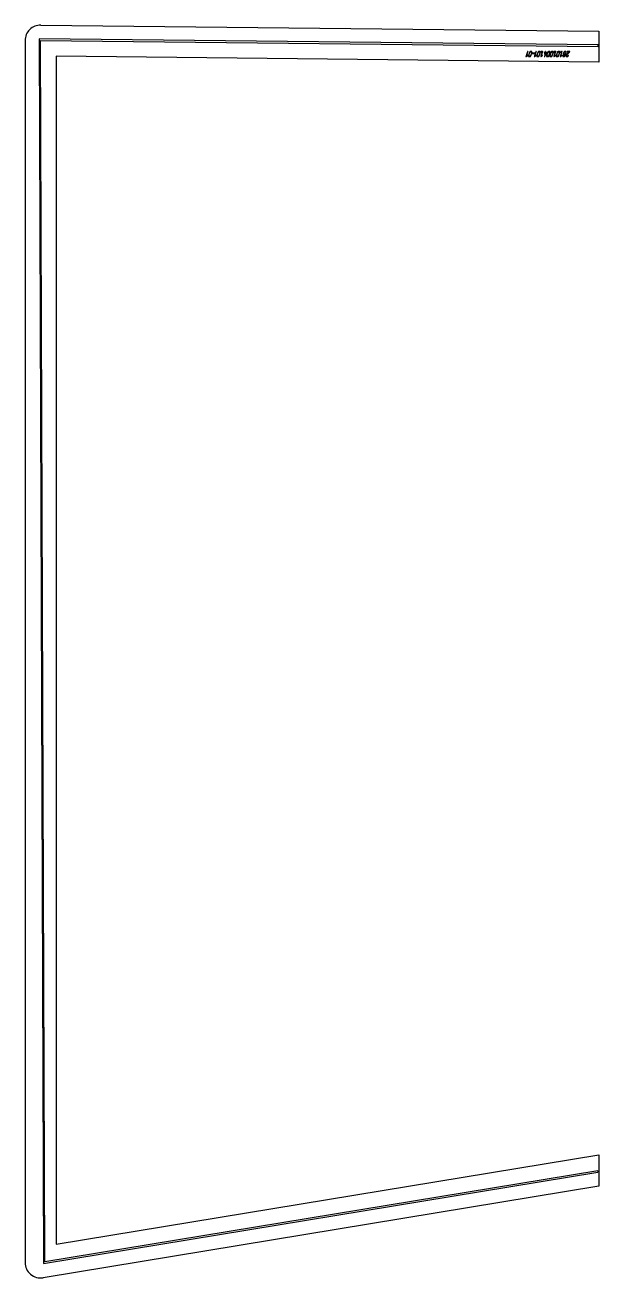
# Model space of a CAD drawing. Header units: millimetres. Extents: x 1180 to 2290, y -64 to 2361.
import ezdxf

# ---------------------------------------------------------------- set-up
doc = ezdxf.new("R2010")
doc.units = ezdxf.units.MM
doc.linetypes.add('K5LT_BASIC', pattern=[0])
doc.layers.add('Engraving', color=7, linetype='Continuous')

msp = doc.modelspace()

# ---------------------------------------------------------------- linework, layer by layer
at = {"color": 143, "linetype": 'K5LT_BASIC', "lineweight": 25, "true_color": 0x33acca}
for p, q in [((1210.5, 2361.3), (2290.2, 2349.7)), ((1180.2, 2331.3), (1180.2, -34.4)), ((2290.2, 2349.7), (2290.2, 2322.7)), ((2290.2, 2322.7), (2290.2, 2319.7)), ((2290.2, 2319.7), (2290.2, 2289.7)), ((2290.2, 2289.7), (1240.2, 2301)), ((1240.2, 2301), (1240.2, 0.9)), ((1240.2, 0.9), (2290.2, 174)), ((2290.2, 174), (2290.2, 140.5)), ((2290.2, 140.5), (2290.2, 113.2)), ((2290.2, 113.2), (1215, -64))]:
    msp.add_line(p, q, dxfattribs=at)
for centre, start, end in [((1210.2, 2331.3), 89.3843, 180), ((1210.2, -34.4), 180, 279.3609)]:
    msp.add_arc(centre, 30, start, end, dxfattribs=at)
at = {"layer": 'Engraving', "color": 143, "linetype": 'K5LT_BASIC', "lineweight": 25, "true_color": 0x33acca}
for p, q in [((1207.2, 2334.4), (1215.6, -36.6)), ((2288.4, 2322.8), (1207.2, 2334.4)), ((1218.6, -33.1), (1210.2, 2331.3)), ((1210.2, 2331.3), (2288.4, 2319.8)), ((2288.4, 2319.8), (2288.4, 2322.8)), ((1215.6, -36.6), (2287.9, 140.2)), ((2287.9, 143.2), (1218.6, -33.1)), ((2287.9, 143.2), (2287.9, 140.2))]:
    msp.add_line(p, q, dxfattribs=at)
for points, knots in [([(2152.1, 2309.8), (2152.1, 2309.9), (2152.3, 2310), (2152.4, 2310.1), (2152.6, 2310.1), (2152.6, 2310.1), (2152.8, 2310), (2152.9, 2309.9), (2152.8, 2309.8), (2151.4, 2305.6), (2149.9, 2301.4), (2151, 2302.1), (2152, 2302.9), (2152.1, 2303), (2152.3, 2303), (2152.4, 2303), (2152.5, 2302.9), (2152.6, 2302.8), (2152.5, 2302.6), (2152.5, 2302.6), (2152.3, 2302.4), (2150.9, 2301.3), (2149.5, 2300.3), (2149.3, 2300.2), (2149.2, 2300.2), (2149, 2300.2), (2149, 2300.3), (2148.9, 2300.4), (2148.9, 2300.5), (2150.5, 2305.1), (2152.1, 2309.8)], [0, 0, 0, 0.181151, 0.181151, 0.343934, 0.343934, 0.472146, 0.472146, 0.625059, 0.625059, 5.39951, 5.39951, 6.773407, 6.773407, 6.936544, 6.936544, 7.074093, 7.074093, 7.217588, 7.217588, 7.383484, 7.383484, 9.302301, 9.302301, 9.462957, 9.462957, 9.596849, 9.596849, 9.739807, 9.739807, 15, 15, 15]), ([(2155.7, 2308), (2156, 2308.9), (2156.8, 2309.5), (2157.7, 2310.1), (2158.6, 2310.1), (2158.9, 2310.1), (2159.3, 2310.1), (2160.1, 2310.1), (2160.5, 2309.5), (2161, 2308.9), (2160.7, 2308), (2159.7, 2305.1), (2158.7, 2302.3), (2158.5, 2301.4), (2157.6, 2300.8), (2156.8, 2300.2), (2155.9, 2300.2), (2155.5, 2300.2), (2155.2, 2300.2), (2154.3, 2300.2), (2153.9, 2300.8), (2153.5, 2301.4), (2153.8, 2302.3), (2154.7, 2305.1), (2155.7, 2308)], [0, 0, 0, 0.846521, 0.846521, 1.674424, 1.674424, 1.989042, 1.989042, 2.637777, 2.637777, 3.338641, 3.338641, 5.996422, 5.996422, 6.83575, 6.83575, 7.667338, 7.667338, 7.981955, 7.981955, 8.645972, 8.645972, 9.342219, 9.342219, 12, 12, 12]), ([(2156.4, 2308), (2155.4, 2305.1), (2154.5, 2302.3), (2154.3, 2301.7), (2154.6, 2301.3), (2154.8, 2300.9), (2155.4, 2300.9), (2155.8, 2300.9), (2156.1, 2300.9), (2156.7, 2300.9), (2157.3, 2301.3), (2157.8, 2301.7), (2158, 2302.3), (2159, 2305.1), (2160, 2308), (2160.2, 2308.6), (2159.9, 2309), (2159.6, 2309.4), (2159, 2309.4), (2158.7, 2309.4), (2158.3, 2309.4), (2157.7, 2309.4), (2157.2, 2309), (2156.6, 2308.6), (2156.4, 2308)], [0, 0, 0, 3.194824, 3.194824, 3.749556, 3.749556, 4.284872, 4.284872, 4.662943, 4.662943, 5.32312, 5.32312, 6.003067, 6.003067, 9.197891, 9.197891, 9.751896, 9.751896, 10.278148, 10.278148, 10.656218, 10.656218, 11.310094, 11.310094, 12, 12, 12]), ([(2161.6, 2306.9), (2163.7, 2306.9), (2165.9, 2306.9), (2166, 2306.9), (2166.1, 2306.8), (2166.2, 2306.7), (2166.1, 2306.6), (2166.1, 2306.5), (2165.9, 2306.3), (2165.8, 2306.2), (2165.6, 2306.2), (2163.5, 2306.2), (2161.4, 2306.2), (2161.2, 2306.2), (2161.2, 2306.3), (2161.1, 2306.4), (2161.1, 2306.6), (2161.2, 2306.7), (2161.3, 2306.8), (2161.4, 2306.9), (2161.6, 2306.9)], [0, 0, 0, 3.94619, 3.94619, 4.18756, 4.18756, 4.430856, 4.430856, 4.683549, 4.683549, 5.009861, 5.009861, 8.956051, 8.956051, 9.181245, 9.181245, 9.415662, 9.415662, 9.694987, 9.694987, 10, 10, 10]), ([(2168.2, 2309.8), (2168.3, 2309.9), (2168.4, 2310), (2168.5, 2310.1), (2168.7, 2310.1), (2168.8, 2310.1), (2168.9, 2310), (2169, 2309.9), (2168.9, 2309.8), (2167.5, 2305.6), (2166.1, 2301.4), (2167.1, 2302.1), (2168.1, 2302.9), (2168.3, 2303), (2168.4, 2303), (2168.6, 2303), (2168.6, 2302.9), (2168.7, 2302.8), (2168.6, 2302.6), (2168.6, 2302.6), (2168.5, 2302.4), (2167, 2301.3), (2165.6, 2300.3), (2165.5, 2300.2), (2165.3, 2300.2), (2165.2, 2300.2), (2165.1, 2300.3), (2165, 2300.4), (2165.1, 2300.5), (2166.7, 2305.1), (2168.2, 2309.8)], [0, 0, 0, 0.181151, 0.181151, 0.343934, 0.343934, 0.472146, 0.472146, 0.625059, 0.625059, 5.39951, 5.39951, 6.773407, 6.773407, 6.936544, 6.936544, 7.074093, 7.074093, 7.217588, 7.217588, 7.383484, 7.383484, 9.302301, 9.302301, 9.462957, 9.462957, 9.596849, 9.596849, 9.739807, 9.739807, 15, 15, 15]), ([(2171.8, 2308), (2172.1, 2308.9), (2173, 2309.5), (2173.8, 2310.1), (2174.7, 2310.1), (2175.1, 2310.1), (2175.4, 2310.1), (2176.2, 2310.1), (2176.7, 2309.5), (2177.1, 2308.9), (2176.8, 2308), (2175.9, 2305.1), (2174.9, 2302.3), (2174.6, 2301.4), (2173.8, 2300.8), (2172.9, 2300.2), (2172, 2300.2), (2171.7, 2300.2), (2171.3, 2300.2), (2170.4, 2300.2), (2170, 2300.8), (2169.6, 2301.4), (2169.9, 2302.3), (2170.9, 2305.1), (2171.8, 2308)], [0, 0, 0, 0.846521, 0.846521, 1.674424, 1.674424, 1.989042, 1.989042, 2.637777, 2.637777, 3.338641, 3.338641, 5.996422, 5.996422, 6.83575, 6.83575, 7.667338, 7.667338, 7.981955, 7.981955, 8.645972, 8.645972, 9.342219, 9.342219, 12, 12, 12]), ([(2172.5, 2308), (2171.6, 2305.1), (2170.6, 2302.3), (2170.4, 2301.7), (2170.7, 2301.3), (2171, 2300.9), (2171.6, 2300.9), (2171.9, 2300.9), (2172.3, 2300.9), (2172.9, 2300.9), (2173.4, 2301.3), (2174, 2301.7), (2174.2, 2302.3), (2175.1, 2305.1), (2176.1, 2308), (2176.3, 2308.6), (2176, 2309), (2175.7, 2309.4), (2175.2, 2309.4), (2174.8, 2309.4), (2174.5, 2309.4), (2173.9, 2309.4), (2173.3, 2309), (2172.8, 2308.6), (2172.5, 2308)], [0, 0, 0, 3.194824, 3.194824, 3.749556, 3.749556, 4.284872, 4.284872, 4.662943, 4.662943, 5.32312, 5.32312, 6.003067, 6.003067, 9.197891, 9.197891, 9.751896, 9.751896, 10.278148, 10.278148, 10.656218, 10.656218, 11.310094, 11.310094, 12, 12, 12]), ([(2180.7, 2309.8), (2180.7, 2309.9), (2180.9, 2310), (2181, 2310.1), (2181.1, 2310.1), (2181.2, 2310.1), (2181.4, 2310), (2181.4, 2309.9), (2181.4, 2309.8), (2179.9, 2305.6), (2178.5, 2301.4), (2179.5, 2302.1), (2180.6, 2302.9), (2180.7, 2303), (2180.8, 2303), (2181, 2303), (2181.1, 2302.9), (2181.1, 2302.8), (2181.1, 2302.6), (2181.1, 2302.6), (2180.9, 2302.4), (2179.5, 2301.3), (2178, 2300.3), (2177.9, 2300.2), (2177.8, 2300.2), (2177.6, 2300.2), (2177.5, 2300.3), (2177.5, 2300.4), (2177.5, 2300.5), (2179.1, 2305.1), (2180.7, 2309.8)], [0, 0, 0, 0.181151, 0.181151, 0.343934, 0.343934, 0.472146, 0.472146, 0.625059, 0.625059, 5.39951, 5.39951, 6.773407, 6.773407, 6.936544, 6.936544, 7.074093, 7.074093, 7.217588, 7.217588, 7.383484, 7.383484, 9.302301, 9.302301, 9.462957, 9.462957, 9.596849, 9.596849, 9.739807, 9.739807, 15, 15, 15]), ([(2178.9, 2309), (2178.7, 2309), (2178.5, 2309.2), (2178.4, 2309.4), (2178.5, 2309.6), (2178.6, 2309.8), (2178.8, 2309.9), (2179, 2310.1), (2179.2, 2310.1), (2179.5, 2310.1), (2179.6, 2310), (2179.6, 2309.8), (2179.6, 2309.6), (2179.5, 2309.5), (2179.3, 2309.2), (2179.1, 2309), (2178.9, 2309)], [0, 0, 0, 0.855828, 0.855828, 1.74556, 1.74556, 2.805969, 2.805969, 3.96496, 3.96496, 4.876932, 4.876932, 5.801755, 5.801755, 6.76801, 6.76801, 8, 8, 8]), ([(2185.5, 2307.3), (2184.9, 2307.3), (2184.4, 2307.3), (2184.3, 2307.3), (2184.2, 2307.4), (2184.1, 2307.5), (2184.2, 2307.6), (2184.2, 2307.7), (2184.3, 2307.9), (2184.5, 2308), (2184.6, 2308), (2185.2, 2308), (2185.7, 2308), (2186, 2308.9), (2186.3, 2309.8), (2186.4, 2309.9), (2186.5, 2310), (2186.6, 2310.1), (2186.8, 2310.1), (2186.8, 2310.1), (2187, 2310), (2187.1, 2309.9), (2187, 2309.8), (2186.7, 2308.9), (2186.4, 2308), (2187.7, 2308), (2188.9, 2308), (2189.1, 2308), (2189.1, 2307.9), (2189.2, 2307.8), (2189.1, 2307.6), (2189.1, 2307.6), (2189.1, 2307.5), (2187.2, 2304), (2185.3, 2300.4), (2185.2, 2300.3), (2185.1, 2300.2), (2185, 2300.2), (2184.8, 2300.2), (2184.7, 2300.2), (2184.6, 2300.3), (2184.5, 2300.4), (2184.6, 2300.5), (2184.6, 2300.5), (2184.6, 2300.6), (2186.4, 2303.9), (2188.2, 2307.3), (2187.2, 2307.3), (2186.2, 2307.3), (2185.9, 2306.4), (2185.6, 2305.5), (2185.5, 2305.4), (2185.4, 2305.2), (2185.2, 2305.1), (2185.1, 2305.1), (2185, 2305.1), (2184.9, 2305.2), (2184.8, 2305.3), (2184.9, 2305.5), (2185.2, 2306.4), (2185.5, 2307.3)], [0, 0, 0, 0.919271, 0.919271, 1.127707, 1.127707, 1.344577, 1.344577, 1.602992, 1.602992, 1.885279, 1.885279, 2.80455, 2.80455, 4.412203, 4.412203, 4.700056, 4.700056, 4.958613, 4.958613, 5.162261, 5.162261, 5.405251, 5.405251, 7.012904, 7.012904, 9.140618, 9.140618, 9.358167, 9.358167, 9.5736, 9.5736, 9.652851, 9.652851, 16.566261, 16.566261, 16.816195, 16.816195, 17.03414, 17.03414, 17.246724, 17.246724, 17.473684, 17.473684, 17.546543, 17.546543, 24.044603, 24.044603, 25.801161, 25.801161, 27.41337, 27.41337, 27.672909, 27.672909, 27.947247, 27.947247, 28.150404, 28.150404, 28.387791, 28.387791, 30, 30, 30]), ([(2190.6, 2308), (2190.9, 2308.9), (2191.8, 2309.5), (2192.6, 2310.1), (2193.5, 2310.1), (2193.8, 2310.1), (2194.2, 2310.1), (2195, 2310.1), (2195.5, 2309.5), (2195.9, 2308.9), (2195.6, 2308), (2194.6, 2305.1), (2193.7, 2302.3), (2193.4, 2301.4), (2192.5, 2300.8), (2191.7, 2300.2), (2190.8, 2300.2), (2190.5, 2300.2), (2190.1, 2300.2), (2189.2, 2300.2), (2188.8, 2300.8), (2188.4, 2301.4), (2188.7, 2302.3), (2189.7, 2305.1), (2190.6, 2308)], [0, 0, 0, 0.846521, 0.846521, 1.674424, 1.674424, 1.989042, 1.989042, 2.637777, 2.637777, 3.338641, 3.338641, 5.996422, 5.996422, 6.83575, 6.83575, 7.667338, 7.667338, 7.981955, 7.981955, 8.645972, 8.645972, 9.342219, 9.342219, 12, 12, 12]), ([(2191.3, 2308), (2190.4, 2305.1), (2189.4, 2302.3), (2189.2, 2301.7), (2189.5, 2301.3), (2189.8, 2300.9), (2190.3, 2300.9), (2190.7, 2300.9), (2191.1, 2300.9), (2191.6, 2300.9), (2192.2, 2301.3), (2192.8, 2301.7), (2193, 2302.3), (2193.9, 2305.1), (2194.9, 2308), (2195.1, 2308.6), (2194.8, 2309), (2194.5, 2309.4), (2194, 2309.4), (2193.6, 2309.4), (2193.2, 2309.4), (2192.7, 2309.4), (2192.1, 2309), (2191.5, 2308.6), (2191.3, 2308)], [0, 0, 0, 3.194824, 3.194824, 3.749556, 3.749556, 4.284872, 4.284872, 4.662943, 4.662943, 5.32312, 5.32312, 6.003067, 6.003067, 9.197891, 9.197891, 9.751896, 9.751896, 10.278148, 10.278148, 10.656218, 10.656218, 11.310094, 11.310094, 12, 12, 12]), ([(2197, 2308), (2197.3, 2308.9), (2198.1, 2309.5), (2198.9, 2310.1), (2199.8, 2310.1), (2200.2, 2310.1), (2200.5, 2310.1), (2201.4, 2310.1), (2201.8, 2309.5), (2202.3, 2308.9), (2202, 2308), (2201, 2305.1), (2200, 2302.3), (2199.7, 2301.4), (2198.9, 2300.8), (2198.1, 2300.2), (2197.2, 2300.2), (2196.8, 2300.2), (2196.5, 2300.2), (2195.6, 2300.2), (2195.2, 2300.8), (2194.7, 2301.4), (2195, 2302.3), (2196, 2305.1), (2197, 2308)], [0, 0, 0, 0.846521, 0.846521, 1.674424, 1.674424, 1.989042, 1.989042, 2.637777, 2.637777, 3.338641, 3.338641, 5.996422, 5.996422, 6.83575, 6.83575, 7.667338, 7.667338, 7.981955, 7.981955, 8.645972, 8.645972, 9.342219, 9.342219, 12, 12, 12]), ([(2197.7, 2308), (2196.7, 2305.1), (2195.8, 2302.3), (2195.6, 2301.7), (2195.8, 2301.3), (2196.1, 2300.9), (2196.7, 2300.9), (2197.1, 2300.9), (2197.4, 2300.9), (2198, 2300.9), (2198.6, 2301.3), (2199.1, 2301.7), (2199.3, 2302.3), (2200.3, 2305.1), (2201.2, 2308), (2201.4, 2308.6), (2201.2, 2309), (2200.9, 2309.4), (2200.3, 2309.4), (2199.9, 2309.4), (2199.6, 2309.4), (2199, 2309.4), (2198.5, 2309), (2197.9, 2308.6), (2197.7, 2308)], [0, 0, 0, 3.194824, 3.194824, 3.749556, 3.749556, 4.284872, 4.284872, 4.662943, 4.662943, 5.32312, 5.32312, 6.003067, 6.003067, 9.197891, 9.197891, 9.751896, 9.751896, 10.278148, 10.278148, 10.656218, 10.656218, 11.310094, 11.310094, 12, 12, 12]), ([(2205.8, 2309.8), (2205.9, 2309.9), (2206, 2310), (2206.1, 2310.1), (2206.3, 2310.1), (2206.3, 2310.1), (2206.5, 2310), (2206.6, 2309.9), (2206.5, 2309.8), (2205.1, 2305.6), (2203.7, 2301.4), (2204.7, 2302.1), (2205.7, 2302.9), (2205.8, 2303), (2206, 2303), (2206.1, 2303), (2206.2, 2302.9), (2206.3, 2302.8), (2206.2, 2302.6), (2206.2, 2302.6), (2206, 2302.4), (2204.6, 2301.3), (2203.2, 2300.3), (2203, 2300.2), (2202.9, 2300.2), (2202.8, 2300.2), (2202.7, 2300.3), (2202.6, 2300.4), (2202.7, 2300.5), (2204.2, 2305.1), (2205.8, 2309.8)], [0, 0, 0, 0.181151, 0.181151, 0.343934, 0.343934, 0.472146, 0.472146, 0.625059, 0.625059, 5.39951, 5.39951, 6.773407, 6.773407, 6.936544, 6.936544, 7.074093, 7.074093, 7.217588, 7.217588, 7.383484, 7.383484, 9.302301, 9.302301, 9.462957, 9.462957, 9.596849, 9.596849, 9.739807, 9.739807, 15, 15, 15]), ([(2204, 2309), (2203.8, 2309), (2203.7, 2309.2), (2203.6, 2309.4), (2203.6, 2309.6), (2203.7, 2309.8), (2203.9, 2309.9), (2204.1, 2310.1), (2204.4, 2310.1), (2204.6, 2310.1), (2204.7, 2310), (2204.8, 2309.8), (2204.7, 2309.6), (2204.7, 2309.5), (2204.5, 2309.2), (2204.3, 2309), (2204, 2309)], [0, 0, 0, 0.855828, 0.855828, 1.74556, 1.74556, 2.805969, 2.805969, 3.96496, 3.96496, 4.876932, 4.876932, 5.801755, 5.801755, 6.76801, 6.76801, 8, 8, 8]), ([(2209.4, 2308), (2209.7, 2308.9), (2210.5, 2309.5), (2211.4, 2310.1), (2212.3, 2310.1), (2212.6, 2310.1), (2213, 2310.1), (2213.8, 2310.1), (2214.2, 2309.5), (2214.7, 2308.9), (2214.4, 2308), (2213.4, 2305.1), (2212.5, 2302.3), (2212.2, 2301.4), (2211.3, 2300.8), (2210.5, 2300.2), (2209.6, 2300.2), (2209.2, 2300.2), (2208.9, 2300.2), (2208, 2300.2), (2207.6, 2300.8), (2207.2, 2301.4), (2207.5, 2302.3), (2208.4, 2305.1), (2209.4, 2308)], [0, 0, 0, 0.846521, 0.846521, 1.674424, 1.674424, 1.989042, 1.989042, 2.637777, 2.637777, 3.338641, 3.338641, 5.996422, 5.996422, 6.83575, 6.83575, 7.667338, 7.667338, 7.981955, 7.981955, 8.645972, 8.645972, 9.342219, 9.342219, 12, 12, 12]), ([(2210.1, 2308), (2209.2, 2305.1), (2208.2, 2302.3), (2208, 2301.7), (2208.3, 2301.3), (2208.5, 2300.9), (2209.1, 2300.9), (2209.5, 2300.9), (2209.8, 2300.9), (2210.4, 2300.9), (2211, 2301.3), (2211.5, 2301.7), (2211.7, 2302.3), (2212.7, 2305.1), (2213.7, 2308), (2213.9, 2308.6), (2213.6, 2309), (2213.3, 2309.4), (2212.7, 2309.4), (2212.4, 2309.4), (2212, 2309.4), (2211.5, 2309.4), (2210.9, 2309), (2210.3, 2308.6), (2210.1, 2308)], [0, 0, 0, 3.194824, 3.194824, 3.749556, 3.749556, 4.284872, 4.284872, 4.662943, 4.662943, 5.32312, 5.32312, 6.003067, 6.003067, 9.197891, 9.197891, 9.751896, 9.751896, 10.278148, 10.278148, 10.656218, 10.656218, 11.310094, 11.310094, 12, 12, 12]), ([(2218.2, 2309.8), (2218.3, 2309.9), (2218.4, 2310), (2218.6, 2310.1), (2218.7, 2310.1), (2218.8, 2310.1), (2218.9, 2310), (2219, 2309.9), (2218.9, 2309.8), (2217.5, 2305.6), (2216.1, 2301.4), (2217.1, 2302.1), (2218.1, 2302.9), (2218.3, 2303), (2218.4, 2303), (2218.6, 2303), (2218.6, 2302.9), (2218.7, 2302.8), (2218.7, 2302.6), (2218.6, 2302.6), (2218.5, 2302.4), (2217, 2301.3), (2215.6, 2300.3), (2215.5, 2300.2), (2215.3, 2300.2), (2215.2, 2300.2), (2215.1, 2300.3), (2215, 2300.4), (2215.1, 2300.5), (2216.7, 2305.1), (2218.2, 2309.8)], [0, 0, 0, 0.181151, 0.181151, 0.343934, 0.343934, 0.472146, 0.472146, 0.625059, 0.625059, 5.39951, 5.39951, 6.773407, 6.773407, 6.936544, 6.936544, 7.074093, 7.074093, 7.217588, 7.217588, 7.383484, 7.383484, 9.302301, 9.302301, 9.462957, 9.462957, 9.596849, 9.596849, 9.739807, 9.739807, 15, 15, 15]), ([(2216.4, 2309), (2216.2, 2309), (2216.1, 2309.2), (2216, 2309.4), (2216.1, 2309.6), (2216.1, 2309.8), (2216.3, 2309.9), (2216.5, 2310.1), (2216.8, 2310.1), (2217, 2310.1), (2217.1, 2310), (2217.2, 2309.8), (2217.1, 2309.6), (2217.1, 2309.5), (2216.9, 2309.2), (2216.7, 2309), (2216.4, 2309)], [0, 0, 0, 0.855828, 0.855828, 1.74556, 1.74556, 2.805969, 2.805969, 3.96496, 3.96496, 4.876932, 4.876932, 5.801755, 5.801755, 6.76801, 6.76801, 8, 8, 8]), ([(2221.8, 2308), (2222.2, 2308.9), (2223, 2309.5), (2223.8, 2310.1), (2224.7, 2310.1), (2225.1, 2310.1), (2225.4, 2310.1), (2226.2, 2310.1), (2226.7, 2309.5), (2227.1, 2308.9), (2226.8, 2308), (2226.6, 2307.3), (2226.3, 2306.6), (2226.2, 2306), (2225.7, 2305.5), (2225.2, 2305), (2224.6, 2304.7), (2224.8, 2304.4), (2224.9, 2303.9), (2225, 2303.5), (2224.8, 2303), (2224.7, 2302.6), (2224.5, 2302.3), (2224.3, 2301.5), (2223.4, 2300.8), (2223, 2300.5), (2222.6, 2300.3), (2222.4, 2300.2), (2222.1, 2300.2), (2222, 2300.2), (2221.9, 2300.2), (2221.8, 2300.2), (2221.7, 2300.2), (2220.8, 2300.2), (2220.4, 2300.8), (2220.2, 2301.1), (2220.1, 2301.5), (2220.1, 2301.6), (2220.2, 2301.8), (2220.2, 2302), (2220.2, 2302.1), (2220.2, 2302.2), (2220.3, 2302.3), (2220.4, 2302.6), (2220.5, 2303), (2220.7, 2303.5), (2221, 2303.9), (2221.4, 2304.3), (2221.9, 2304.7), (2221.5, 2304.9), (2221.3, 2305.4), (2221.2, 2306), (2221.4, 2306.6), (2221.6, 2307.3), (2221.8, 2308)], [0, 0, 0, 1.873598, 1.873598, 3.69261, 3.69261, 4.386884, 4.386884, 5.818535, 5.818535, 7.364988, 7.364988, 8.831065, 8.831065, 10.043454, 10.043454, 11.431214, 11.431214, 12.22177, 12.22177, 13.14885, 13.14885, 13.899491, 13.899491, 15.762312, 15.762312, 16.708293, 16.708293, 17.125443, 17.125443, 17.362221, 17.362221, 17.577677, 17.577677, 19.055802, 19.055802, 19.771228, 19.771228, 20.139764, 20.139764, 20.365597, 20.365597, 20.592941, 20.592941, 21.340886, 21.340886, 22.373032, 22.373032, 23.469845, 23.469845, 24.415003, 24.415003, 25.533412, 25.533412, 27, 27, 27]), ([(2222.6, 2308), (2222.3, 2307.3), (2222.1, 2306.6), (2221.9, 2306), (2222.1, 2305.6), (2222.4, 2305.1), (2223, 2305.1), (2223.4, 2305.1), (2223.7, 2305.1), (2224.3, 2305.1), (2224.9, 2305.6), (2225.4, 2306), (2225.6, 2306.6), (2225.9, 2307.3), (2226.1, 2308), (2226.3, 2308.6), (2226, 2309), (2225.7, 2309.4), (2225.2, 2309.4), (2224.8, 2309.4), (2224.5, 2309.4), (2223.9, 2309.4), (2223.3, 2309), (2222.8, 2308.6), (2222.6, 2308)], [0, 0, 0, 1.329406, 1.329406, 2.254108, 2.254108, 3.148824, 3.148824, 3.778355, 3.778355, 4.877538, 4.877538, 6.009386, 6.009386, 7.338792, 7.338792, 8.260968, 8.260968, 9.137189, 9.137189, 9.766721, 9.766721, 10.866842, 10.866842, 12, 12, 12]), ([(2229.3, 2310.1), (2231.4, 2310.1), (2233.5, 2310.1), (2233.7, 2310.1), (2233.8, 2310), (2233.8, 2309.9), (2233.8, 2309.7), (2233.7, 2309.6), (2233.7, 2309.6), (2230.7, 2306.6), (2227.7, 2303.6), (2227.6, 2303.5), (2227.5, 2303.4), (2227.4, 2303.2), (2227.3, 2303.1), (2227.1, 2302.9), (2227, 2302.6), (2226.8, 2301.9), (2227.2, 2301.4), (2227.4, 2301.2), (2227.7, 2301), (2228, 2300.9), (2228.4, 2300.9), (2228.8, 2300.9), (2229.4, 2301.2), (2229.9, 2301.4), (2230.4, 2302.1), (2230.4, 2302.2), (2230.5, 2302.3), (2230.6, 2302.3), (2230.8, 2302.3), (2230.9, 2302.3), (2231, 2302.2), (2231.1, 2302.1), (2231, 2302), (2231, 2301.9), (2230.9, 2301.8), (2230.4, 2301), (2229.6, 2300.5), (2228.9, 2300.2), (2228.1, 2300.2), (2227.1, 2300.2), (2226.6, 2300.9), (2226, 2301.6), (2226.3, 2302.6), (2226.4, 2302.9), (2226.7, 2303.3), (2226.9, 2303.6), (2227.3, 2304), (2230, 2306.7), (2232.6, 2309.4), (2230.8, 2309.4), (2229.1, 2309.4), (2228.9, 2309.4), (2228.8, 2309.5), (2228.8, 2309.6), (2228.8, 2309.8), (2228.9, 2309.9), (2229, 2310), (2229.1, 2310.1), (2229.3, 2310.1)], [0, 0, 0, 3.047826, 3.047826, 3.226196, 3.226196, 3.425035, 3.425035, 3.570989, 3.570989, 9.561221, 9.561221, 9.825724, 9.825724, 10.050668, 10.050668, 10.473601, 10.473601, 11.396415, 11.396415, 11.832946, 11.832946, 12.317549, 12.317549, 13.072233, 13.072233, 14.062635, 14.062635, 14.240973, 14.240973, 14.40613, 14.40613, 14.588981, 14.588981, 14.779051, 14.779051, 14.881829, 14.881829, 16.249197, 16.249197, 17.325971, 17.325971, 18.610175, 18.610175, 19.935785, 19.935785, 20.483021, 20.483021, 21.195978, 21.195978, 26.62229, 26.62229, 29.191003, 29.191003, 29.365522, 29.365522, 29.547183, 29.547183, 29.763638, 29.763638, 30, 30, 30]), ([(2221.2, 2303), (2221.1, 2302.6), (2221, 2302.3), (2220.8, 2301.7), (2221.1, 2301.3), (2221.3, 2300.9), (2221.9, 2300.9), (2222.5, 2300.9), (2223.1, 2301.3), (2223.6, 2301.7), (2223.8, 2302.3), (2223.9, 2302.6), (2224.1, 2303), (2224.3, 2303.6), (2224, 2304), (2223.7, 2304.4), (2223.1, 2304.4), (2222.6, 2304.4), (2222, 2304), (2221.4, 2303.6), (2221.2, 2303)], [0, 0, 0, 0.718951, 0.718951, 1.697337, 1.697337, 2.634709, 2.634709, 3.797866, 3.797866, 5.000561, 5.000561, 5.719512, 5.719512, 6.697901, 6.697901, 7.635273, 7.635273, 8.789173, 8.789173, 10, 10, 10])]:
    msp.add_open_spline(points, degree=2, knots=knots, dxfattribs=at)

doc.saveas('drawing.dxf')
